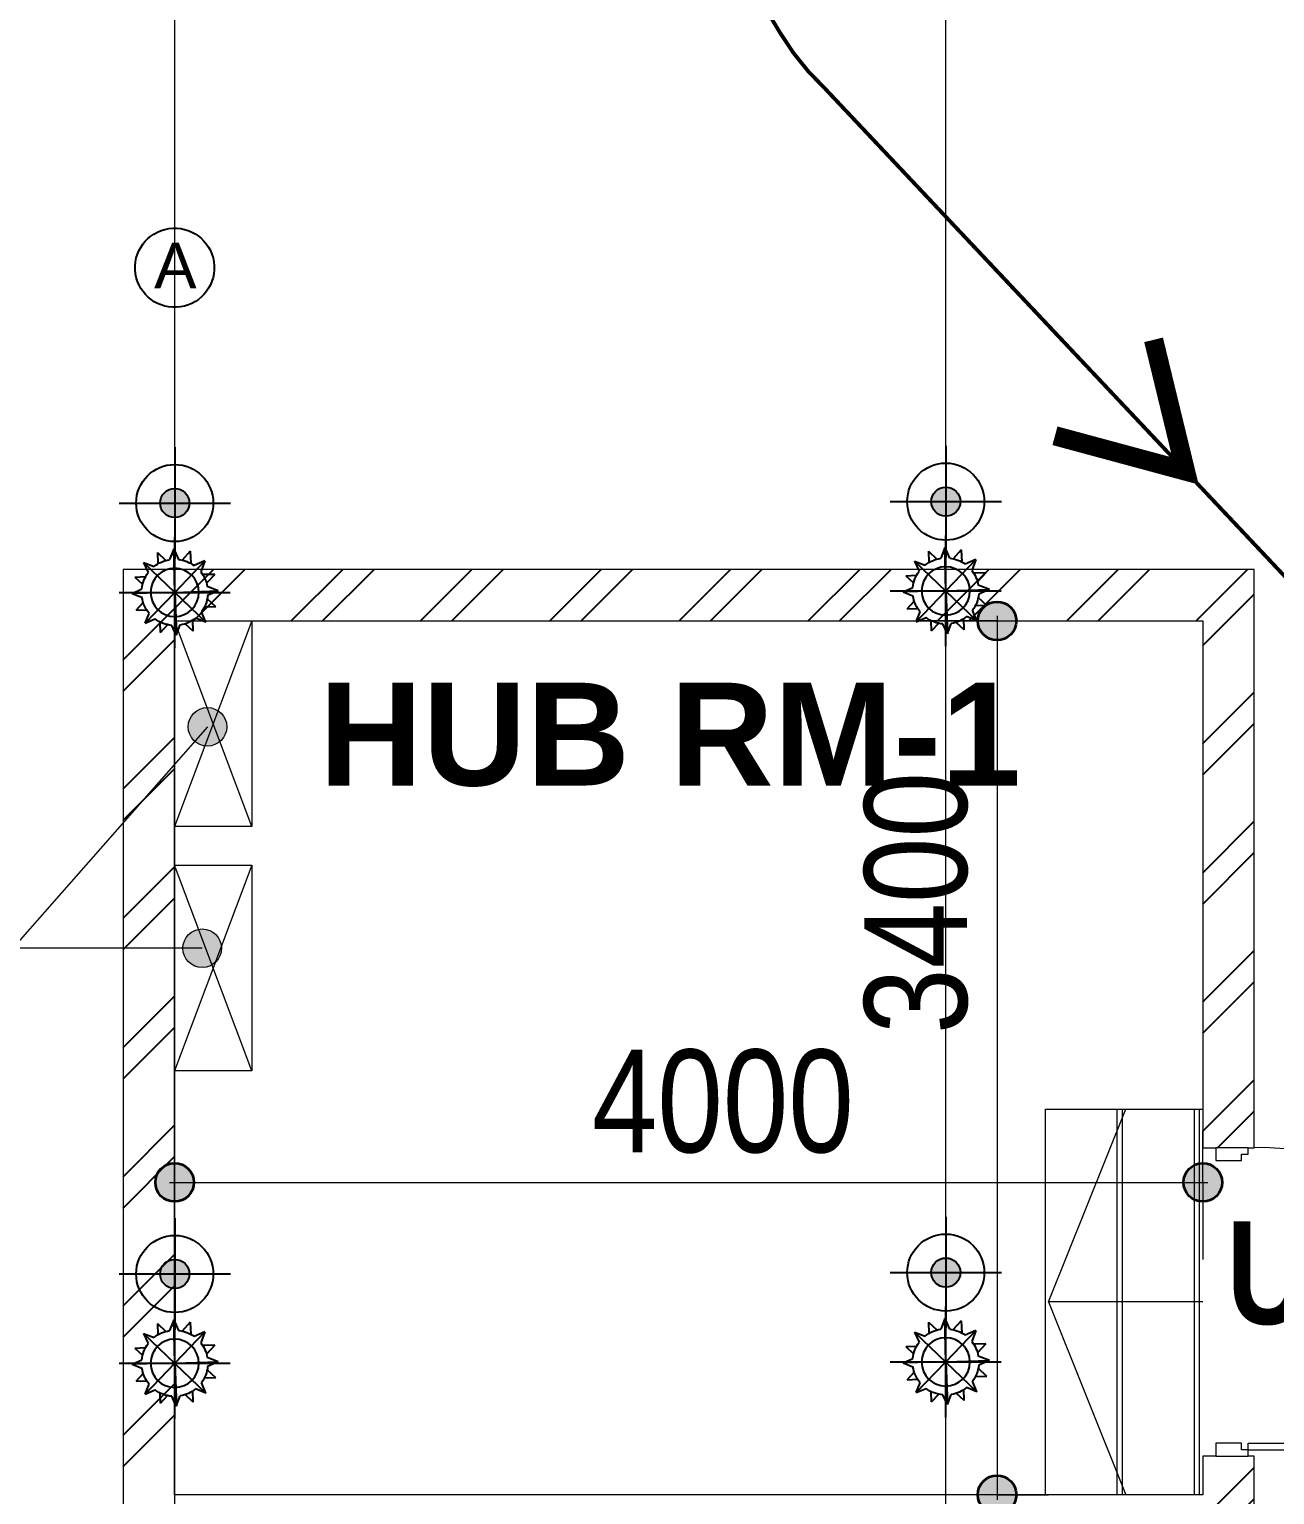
# Model space of a CAD drawing. Header units: millimetres. Extents: x 1706 to 249912, y -487248 to 27192.
# Drawn here: x 85320 to 90165, y -466647 to -460945 of the extents above; entities that cross this region are included whole.
import ezdxf

# ---------------------------------------------------------------- set-up
doc = ezdxf.new("R2010")
doc.units = ezdxf.units.MM
doc.linetypes.add('DASHDOT', pattern=[1, 0.5, -0.25, 0, -0.25])
doc.layers.get('0').update_dxf_attribs({"color": 251})
for name, color, linetype in [('25∅', 1, 'DASHDOT'), ('PHE-MULTI SENSOR DETECTOR (ABOVE', 3, 'Continuous'), ('TRAVEL DISTANCE', 1, 'Continuous')]:
    doc.layers.add(name, color=color, linetype=linetype)
for name, color, linetype, lineweight in [('A-ANNO-DIMS', 251, 'Continuous', 5), ('A-ANNO-DIMS-200', 251, 'Continuous', 5), ('A-DETL-THIN', 251, 'Continuous', 5), ('A-DOOR', 251, 'Continuous', 5), ('A-FLOR', 251, 'Continuous', 5), ('A-WALL', 251, 'Continuous', 5), ('A-WALL-PATT', 251, 'Continuous', 25), ('G-ANNO-TEXT', 251, 'Continuous', 5), ('M-FIRE-FHC', 251, 'Continuous', 9), ('McD-FIRE-SPRINKLER LINES', 1, 'Continuous', 9), ('McD-Travel-Distance', 192, 'Continuous', 13), ('S-STRS', 251, 'Continuous', 5)]:
    doc.layers.add(name, color=color, linetype=linetype, lineweight=lineweight)
doc.layers.add('FF-PENDENT SPRINKLER', color=7, linetype='Continuous', true_color=0xcc0099)
doc.styles.add('Arial', font='arial.ttf', dxfattribs={"height": 300})
doc.styles.add('Arial Narrow', font='ARIALN.TTF', dxfattribs={"height": 450})
doc.styles.add('Arial_B_1', font='arialbd.ttf', dxfattribs={"height": 450})
doc.styles.add('Arial_B_2', font='arialbd.ttf', dxfattribs={"width": 0.8, "height": 375})
doc.dimstyles.new('RSP_DIM_2_0mm__DOT_', dxfattribs={"dimscale": 304.8, "dimtxt": 409.372389, "dimasz": 1.968504, "dimexe": 0.984252, "dimexo": 0.0625, "dimgap": 0, "dimtad": 1, "dimdec": 0, "dimrnd": 5, "dimzin": 0, "dimdsep": 46, "dimtxsty": 'Arial Narrow', "dimblk1": 'DOTSMALL', "dimblk2": 'DOTSMALL', "dimsah": 1, "dimcen": 0.09, "dimdle": 0.065617, "dimazin": 0, "dimtfac": 1, "dimtdec": 4, "dimtix": 1, "dimtmove": 0, "dimatfit": 3, "dimfxl": 0.656168, "dimfxlon": 1, "dimtvp": 1, "dimtolj": 1, "dimtzin": 0, "dimarcsym": 2})
doc.dimstyles.new('RSP_DIM_2_0mm__DOT__1', dxfattribs={"dimscale": 304.8, "dimtxt": 409.372389, "dimasz": 1.968504, "dimexe": 0.984252, "dimexo": 0.0625, "dimgap": 0, "dimtad": 1, "dimdec": 0, "dimrnd": 5, "dimzin": 0, "dimdsep": 46, "dimtxsty": 'Arial Narrow', "dimblk1": 'DOTSMALL', "dimblk2": 'DOTSMALL', "dimsah": 1, "dimcen": 0.09, "dimdle": 0.065617, "dimazin": 0, "dimtfac": 1, "dimtdec": 4, "dimtix": 1, "dimtmove": 2, "dimatfit": 3, "dimfxl": 0.656168, "dimfxlon": 1, "dimtvp": 1, "dimtolj": 1, "dimtzin": 0, "dimarcsym": 2})
pattern_1 = [(45, (-45658.5, 463347.42), (-251.44717, 251.44717), []), (45, (-45658.5, 463728.42), (-251.44717, 251.44717), [])]

# ---------------------------------------------------------------- blocks, each defined once
blk = doc.blocks.new('A$C2d0f243c')
at = {"layer": 'TRAVEL DISTANCE', "color": 7, "ltscale": 30, "const_width": 75}
blk.add_lwpolyline([(-446.8, 277.3), (0, 0), (-457.5, -257.9)], dxfattribs=at)
blk = doc.blocks.new('zw$3B71')
at = {"layer": 'McD-Travel-Distance', "const_width": 15}
blk.add_lwpolyline([(-30547.2, 15517.3), (-22644.7, 2389, 0.070031), (-22469.9, 2171.8), (-19665.1, -804.6, 0.190542), (-18981.2, -1075.1), (-18033.5, -1075.1)], format="xyb", dxfattribs=at)
at = {"layer": 'McD-Travel-Distance', "ltscale": 100, "xscale": -1, "rotation": 133.0622007128421}
blk.add_blockref('A$C2d0f243c', (-21067.5, 683.6), dxfattribs=at)
blk = doc.blocks.new('UPRIGHT SPRINKLER -68°C')
at = {"color": 5}
for p, q in [((-74.4, 76, 2.6), (-48.5, 65.4, 2.6)), ((-74.4, 76, 2.6), (-64.1, 50.7, 2.6)), ((2.7, 106.3, 2.6), (-9.1, 80.2, 2.6)), ((2.7, 106.3, 2.6), (13.1, 79.3, 2.6)), ((76.2, 73.6, 2.6), (49, 63.2, 2.6)), ((76.2, 73.6, 2.6), (64.6, 46.9, 2.6)), ((-105.9, 3.4, 2.6), (-81.1, 13, 2.6)), ((-105.9, 3.4, 2.6), (-82, -7.4, 2.6)), ((105.4, -2.8, 2.6), (79.4, 9.1, 2.6)), ((105.4, -2.8, 2.6), (79, -12.9, 2.6)), ((-76.5, -72.6, 2.6), (-66.4, -48.8, 2.6)), ((-76.5, -72.6, 2.6), (-52.6, -63.2, 2.6)), ((71.8, -76.8, 2.6), (47.2, -65.7, 2.6)), ((71.8, -76.8, 2.6), (62.3, -51, 2.6)), ((-3.6, -105.1, 2.6), (-12.9, -80.8, 2.6)), ((-3.6, -105.1, 2.6), (7.3, -81.2, 2.6))]:
    blk.add_line(p, q, dxfattribs=at)
at = {"color": 6}
for p, q in [((71.9, -76.9, 2.6), (-74.3, 75.8, 2.6)), ((-36.5, 100.2, 2.6), (-37.7, 71.9, 2.6)), ((-36.5, 100.2, 2.6), (-16.8, 79.1, 2.6)), ((-1.2, -0.5, 2.6), (2.7, 106.3, 2.6)), ((76.2, 73.6, 2.6), (-1.2, -0.5, 2.6)), ((42.9, 97.7, 2.6), (21.4, 77.4, 2.6)), ((42.9, 97.7, 2.6), (42.3, 67.9, 2.6)), ((-96, 44.9, 2.6), (-78, 25.4, 2.6)), ((-96, 44.9, 2.6), (-68.9, 44.1, 2.6)), ((99.4, 37.6, 2.6), (69.7, 38.9, 2.6)), ((99.4, 37.6, 2.6), (77.9, 17.6, 2.6)), ((-1.2, -0.5, 2.6), (-105.9, 3.7, 2.6)), ((-99.2, -35.2, 2.6), (-80.4, -17.8, 2.6)), ((-99.2, -35.2, 2.6), (-73.9, -36.4, 2.6)), ((-76.5, -72.6, 2.6), (-1.2, -0.5, 2.6)), ((-1.2, -0.5, 2.6), (-3.6, -105.1, 2.6)), ((-1.2, -0.5, 2.6), (105.4, -2.5, 2.6)), ((96.4, -42.9, 2.6), (77.1, -22, 2.6)), ((-44.9, -94.6, 2.6), (-43.8, -69.5, 2.6)), ((36.3, -98.4, 2.6), (37.6, -71.8, 2.6)), ((96.4, -42.9, 2.6), (68.5, -42, 2.6)), ((-44.9, -94.6, 2.6), (-26.1, -77.7, 2.6)), ((36.3, -98.4, 2.6), (18.6, -79.2, 2.6))]:
    blk.add_line(p, q, dxfattribs=at)
at = {"color": 5, "elevation": 2.6}
for points in [[(-1.2, -136.4), (-1.2, 135.3)], [(-137, -0.5), (134.7, -0.5)]]:
    blk.add_lwpolyline(points, dxfattribs=at)
at = {"color": 3}
blk.add_circle((-1.2, -0.5, 2.6), 59.2, dxfattribs=at)
at = {"color": 5}
for start, end in [(95.6315, 125.6992), (51.7639, 79.8685), (140.8422, 170.3714), (6.8313, 35.8146), (184.8407, 216.5012), (321.5184, 351.2266), (230.6178, 261.7138), (276.0216, 306.5945)]:
    blk.add_arc((-1.2, -0.5, 2.6), 81.1, start, end, dxfattribs=at)
blk = doc.blocks.new('PENDENT SPRINKLER (RG)')
at = {"linetype": 'Continuous', "extrusion": (0.000667552, -0.000166966, 1)}
h = blk.add_hatch(color=5, dxfattribs=at)
h.dxf.hatch_style = 1
edge = h.paths.add_edge_path()
edge.add_arc((0, 0), 56.7, 44.562, 404.562, ccw=False)
at = {"layer": '25∅', "linetype": 'Continuous', "extrusion": (0.000667552, -0.000166966, 1)}
h = blk.add_hatch(color=5, dxfattribs=at)
h.dxf.hatch_style = 1
edge = h.paths.add_edge_path()
edge.add_arc((0, 0), 56.7, 44.562, 404.562, ccw=False)
at = {"color": 222, "linetype": 'Continuous', "true_color": 0xcc0099, "extrusion": (0.000667073, -0.000166479, 1)}
for points in [[(0, -216.8), (0, 216.8)], [(-216.8, 0), (216.8, 0)]]:
    blk.add_lwpolyline(points, dxfattribs=at)
at = {"color": 222, "linetype": 'Continuous', "true_color": 0xcc0099, "extrusion": (0.000667552, -0.000166966, 1)}
blk.add_circle((0, 0), 149.9, dxfattribs=at)
at = {"color": 5, "linetype": 'Continuous', "extrusion": (0.000667552, -0.000166966, 1)}
blk.add_circle((0, 0), 56.7, dxfattribs=at)
at = {"layer": '25∅', "color": 5, "linetype": 'Continuous', "extrusion": (0.000667552, -0.000166966, 1)}
blk.add_circle((0, 0), 56.7, dxfattribs=at)
at = {"layer": 'FF-PENDENT SPRINKLER', "extrusion": (1.02436e-19, 0, -1), "xscale": 1.588226225829954, "yscale": 1.588226225829954, "zscale": 1.588226225829954}
blk.add_blockref('UPRIGHT SPRINKLER -68°C', (-345.8, 0.7, -3.9), dxfattribs=at)
blk = doc.blocks.new('Sprinklre')
at = {"layer": 'McD-FIRE-SPRINKLER LINES'}
for points in [[(41000.1, -3341.1), (41000.1, 17609.8)], [(44000, -3335.7), (44000.1, 17609.8)]]:
    blk.add_lwpolyline(points, dxfattribs=at)
at = {"layer": 'FF-PENDENT SPRINKLER', "rotation": 270}
for p in [(41000.1, 2658.9, 0), (44000, 2664.3), (41000.1, -341.1, 0), (44000, -335.7)]:
    blk.add_blockref('PENDENT SPRINKLER (RG)', p, dxfattribs=at)
blk = doc.blocks.new('Above false ceiling')
at = {"extrusion": (0.007291, -0.048425, 0.9988)}
blk.add_circle((-0.1, 0.5, 0), 192.7, dxfattribs=at)
at = {"style": 'Arial'}
blk.add_text('A', height=222.3, rotation=0.00007, dxfattribs=at).set_placement((-100.5, -100, 0))
blk = doc.blocks.new('M_Single-Flush2 - FD7 - 1200x2400 HUB ROOM 2-1881737-2ND FLOOR PLAN_')
at = {"layer": 'A-DOOR'}
for p, q in [((549, 76.2), (549, 1300.6)), ((575, 1300.6), (549, 1300.6)), ((575, 76.2), (575, 1300.6)), ((-575, 76.2), (-600, 76.2)), ((-600, 76.2), (-600, -48.8)), ((-575, 50.2), (-575, 76.2)), ((575, 76.2), (549, 76.2)), ((600, 76.2), (575, 76.2)), ((575, 76.2), (575, 50.2)), ((600, -48.8), (600, 76.2)), ((-550, 50.2), (-575, 50.2)), ((-550, -48.8), (-550, 50.2)), ((550, 50.2), (550, -48.8)), ((575, 50.2), (550, 50.2)), ((-600, -48.8), (-550, -48.8)), ((550, -48.8), (600, -48.8))]:
    blk.add_line(p, q, dxfattribs=at)
blk.add_arc((600, 100), 1201.7, 92.4324, 180, dxfattribs=at)
blk = doc.blocks.new('DIMBLOCK129-2ND FLOOR PLAN_')
at = {"layer": 'A-ANNO-DIMS-200', "lineweight": 35, "transparency": 16777216}
h = blk.add_hatch(color=256, dxfattribs=at)
edge = h.paths.add_edge_path()
edge.add_arc((200521.1, -465432.1), 75, 0, 360)
h = blk.add_hatch(color=256, dxfattribs=at)
edge = h.paths.add_edge_path()
edge.add_arc((204521.4, -465432.1), 75, 0, 360)
at = {"layer": 'A-ANNO-DIMS-200', "transparency": 16777216}
for p, q in [((200521.1, -465432.1), (200521.1, -465232.1)), ((204521.4, -465432.1), (204521.4, -465232.1)), ((200501.1, -465432.1), (204541.4, -465432.1)), ((200521.1, -465432.1), (200521.1, -465732.1)), ((204521.4, -465432.1), (204521.4, -465732.1))]:
    blk.add_line(p, q, dxfattribs=at)
at = {"layer": 'A-ANNO-DIMS-200', "lineweight": 35, "transparency": 16777216}
for centre in [(200521.1, -465432.1), (204521.4, -465432.1)]:
    blk.add_circle(centre, 75, dxfattribs=at)
at = {"layer": 'A-ANNO-DIMS-200', "color": 0, "transparency": 16777216, "insert": (202144.4, -464915.2), "char_height": 400, "width": 904.518, "attachment_point": 1, "line_spacing_factor": 0.974696, "style": 'Arial Narrow'}
blk.add_mtext('4000', dxfattribs=at)
blk = doc.blocks.new('_DotSmall')
at = {"color": 0, "linetype": 'ByBlock', "const_width": 0.5}
blk.add_lwpolyline([(-0.0625, 0, 1), (0.0625, 0, 1)], format="xyb", close=True, dxfattribs=at)
blk = doc.blocks.new('DIMBLOCK151-2ND FLOOR PLAN_')
at = {"layer": 'A-ANNO-DIMS-200', "lineweight": 35, "transparency": 16777216}
h = blk.add_hatch(color=256, dxfattribs=at)
edge = h.paths.add_edge_path()
edge.add_arc((203721, -463247.4), 75, 0, 360)
h = blk.add_hatch(color=256, dxfattribs=at)
edge = h.paths.add_edge_path()
edge.add_arc((203721, -466647.4), 75, 0, 360)
at = {"layer": 'A-ANNO-DIMS-200', "transparency": 16777216}
for p, q in [((203721, -463247.4), (203421, -463247.4)), ((203721, -463227.4), (203721, -466667.4)), ((203721, -463247.4), (203921, -463247.4)), ((203721, -466647.4), (203421, -466647.4)), ((203721, -466647.4), (203921, -466647.4))]:
    blk.add_line(p, q, dxfattribs=at)
at = {"layer": 'A-ANNO-DIMS-200', "lineweight": 35, "transparency": 16777216}
for centre in [(203721, -463247.4), (203721, -466647.4)]:
    blk.add_circle(centre, 75, dxfattribs=at)
at = {"layer": 'A-ANNO-DIMS-200', "color": 0, "transparency": 16777216, "insert": (203204, -464854.6), "char_height": 400, "width": 904.518, "attachment_point": 1, "rotation": 90, "line_spacing_factor": 0.974696, "style": 'Arial Narrow'}
blk.add_mtext('3400', dxfattribs=at)
blk = doc.blocks.new('A$Cdfc9e3fe')
at = {"layer": 'A-WALL-PATT'}
h = blk.add_hatch(dxfattribs=at)
h.set_pattern_fill('FP_2', color=256, style=0, pattern_type=2)
h.set_pattern_definition(pattern_1)
h.paths.add_polyline_path([(-25200.3, -3500), (-25000.3, -3500), (-25000.3, 300), (-25200.3, 300), (-25200.3, -3335.3)])
h = blk.add_hatch(dxfattribs=at)
h.set_pattern_fill('FP_2', color=256, style=0, pattern_type=2)
h.set_pattern_definition(pattern_1)
h.paths.add_polyline_path([(-25000.3, 100), (-21000, 100), (-21000, 300), (-25000.3, 300)])
h = blk.add_hatch(dxfattribs=at)
h.set_pattern_fill('FP_2', color=256, style=0, pattern_type=2)
h.set_pattern_definition(pattern_1)
h.paths.add_polyline_path([(-21000, -8800), (-20800, -8800), (-20800, -4625), (-21000, -4625), (-21000, -8470)])
h.paths.add_polyline_path([(-20800, -3875), (-20800, -3150), (-21000, -3150), (-21000, -3875), (-20823.8, -3875)])
h.paths.add_polyline_path([(-20800, -1950), (-20800, 300), (-21000, 300), (-21000, -1950), (-20823.8, -1950)])
at = {"layer": 'G-ANNO-TEXT'}
h = blk.add_hatch(color=256, dxfattribs=at)
edge = h.paths.add_edge_path()
edge.add_arc((-24872.6, -311.9), 75, 0, 360)
h = blk.add_hatch(color=256, dxfattribs=at)
edge = h.paths.add_edge_path()
edge.add_arc((-24893, -1173.6), 75, 0, 360)
at = {"layer": 'A-DETL-THIN'}
for p, q in [((-24700.3, -700), (-25000.3, 100)), ((-24700.3, 100), (-25000.3, -700)), ((-24700.3, -1650), (-25000.3, -850)), ((-24700.3, -850), (-25000.3, -1650)), ((-21599.7, -2550), (-21299.7, -1800)), ((-20999.7, -2550), (-21599.7, -2550)), ((-21599.7, -2550), (-21299.7, -3300))]:
    blk.add_line(p, q, dxfattribs=at)
at = {"layer": 'A-FLOR'}
for p, q in [((-24700.3, 100), (-24700.3, -700)), ((-24700.3, -700), (-25000.3, -700)), ((-25000.3, -850), (-24700.3, -850)), ((-24700.3, -850), (-24700.3, -1650)), ((-24700.3, -1650), (-25000.3, -1650)), ((-21612.5, -3300), (-21612.5, -1800)), ((-21612.5, -1800), (-21000, -1800))]:
    blk.add_line(p, q, dxfattribs=at)
at = {"layer": 'A-WALL'}
for p, q in [((-25200.3, 300), (-25200.3, -3500)), ((-20800, 300), (-25200.3, 300)), ((-20800, -1950), (-20800, 300)), ((-25000.3, -3300), (-25000.3, 100)), ((-25000.3, 100), (-21000, 100)), ((-21000, 100), (-21000, -1950)), ((-21000, -1950), (-20948.8, -1950)), ((-20823.8, -1950), (-20800, -1950)), ((-21000, -3150), (-21000, -3300)), ((-20948.8, -3150), (-21000, -3150)), ((-20800, -3150), (-20823.8, -3150)), ((-20800, -3875), (-20800, -3150)), ((-21000, -3300), (-25000.3, -3300))]:
    blk.add_line(p, q, dxfattribs=at)
at = {"layer": 'G-ANNO-TEXT'}
for p, q in [((-24872.6, -311.9), (-25630.3, -1173.6)), ((-24893, -1173.6), (-26078.7, -1173.6))]:
    blk.add_line(p, q, dxfattribs=at)
for centre in [(-24872.6, -311.9), (-24893, -1173.6)]:
    blk.add_circle(centre, 75, dxfattribs=at)
at = {"layer": 'S-STRS'}
for p, q in [((-21612.5, -3300), (-21612.5, -1800)), ((-21332.5, -3300), (-21332.5, -1800)), ((-21312.5, -3300), (-21312.5, -1800)), ((-21032.5, -3300), (-21032.5, -1800)), ((-21012.5, -3300), (-21012.5, -1800))]:
    blk.add_line(p, q, dxfattribs=at)
at = {"layer": 'A-DOOR', "rotation": 269.9999999999994}
blk.add_blockref('M_Single-Flush2 - FD7 - 1200x2400 HUB ROOM 2-1881737-2ND FLOOR PLAN_', (-20900, -2550), dxfattribs=at)
at = {"layer": 'G-ANNO-TEXT', "char_height": 400, "attachment_point": 1}
for s, insert, width, style in [('HUB RM-1', (-24439, -140.4), 2706.497, 'Arial_B_1'), ('UP', (-20906.6, -2236), 962.025, 'Arial_B_2')]:
    blk.add_mtext(s, dxfattribs=dict(at, insert=insert, width=width, style=style))
at = {"layer": 'A-ANNO-DIMS'}
dim = blk.add_linear_dim(base=(-21800.4, -3300), p1=(-21600.4, 100), p2=(-21600.4, -3300), angle=90, dimstyle='RSP_DIM_2_0mm__DOT__1', override={"dimpost": '<>', "dimfxl": 3400}, dxfattribs=at)
dim.commit()
dim.dimension.update_dxf_attribs({"geometry": 'DIMBLOCK151-2ND FLOOR PLAN_', "text_midpoint": (-22050.7, -1055), "dimtype": 128, "text_rotation": 90, "insert": (-225521.4, 463347.4)})
dim = blk.add_linear_dim(base=(-21000, -2084.7), p1=(-25000.3, -1884.7), p2=(-21000, -1884.7), dimstyle='RSP_DIM_2_0mm__DOT_', override={"dimpost": '<>', "dimfxl": 4000.263419}, dxfattribs=at)
dim.commit()
dim.dimension.update_dxf_attribs({"geometry": 'DIMBLOCK129-2ND FLOOR PLAN_', "text_midpoint": (-23000.2, -1880.5), "insert": (-225521.4, 463347.4)})

msp = doc.modelspace()

# ---------------------------------------------------------------- block references
msp.add_blockref('A$Cdfc9e3fe', (110885.701, -463347.417))

# ---------------------------------------------------------------- next in the draw order: block references
at = {"layer": 'M-FIRE-FHC'}
msp.add_blockref('zw$3B71', (110885.699, -463347.417), dxfattribs=at)

# ---------------------------------------------------------------- next in the draw order: block references
at = {"layer": 'McD-FIRE-SPRINKLER LINES'}
msp.add_blockref('Sprinklre', (44885.699, -465447.381), dxfattribs=at)
at = {"layer": 'PHE-MULTI SENSOR DETECTOR (ABOVE', "xscale": 0.8, "yscale": 0.8, "zscale": 0.8}
msp.add_blockref('Above false ceiling', (85885.699, -461873.391), dxfattribs=at)

doc.saveas('drawing.dxf')
